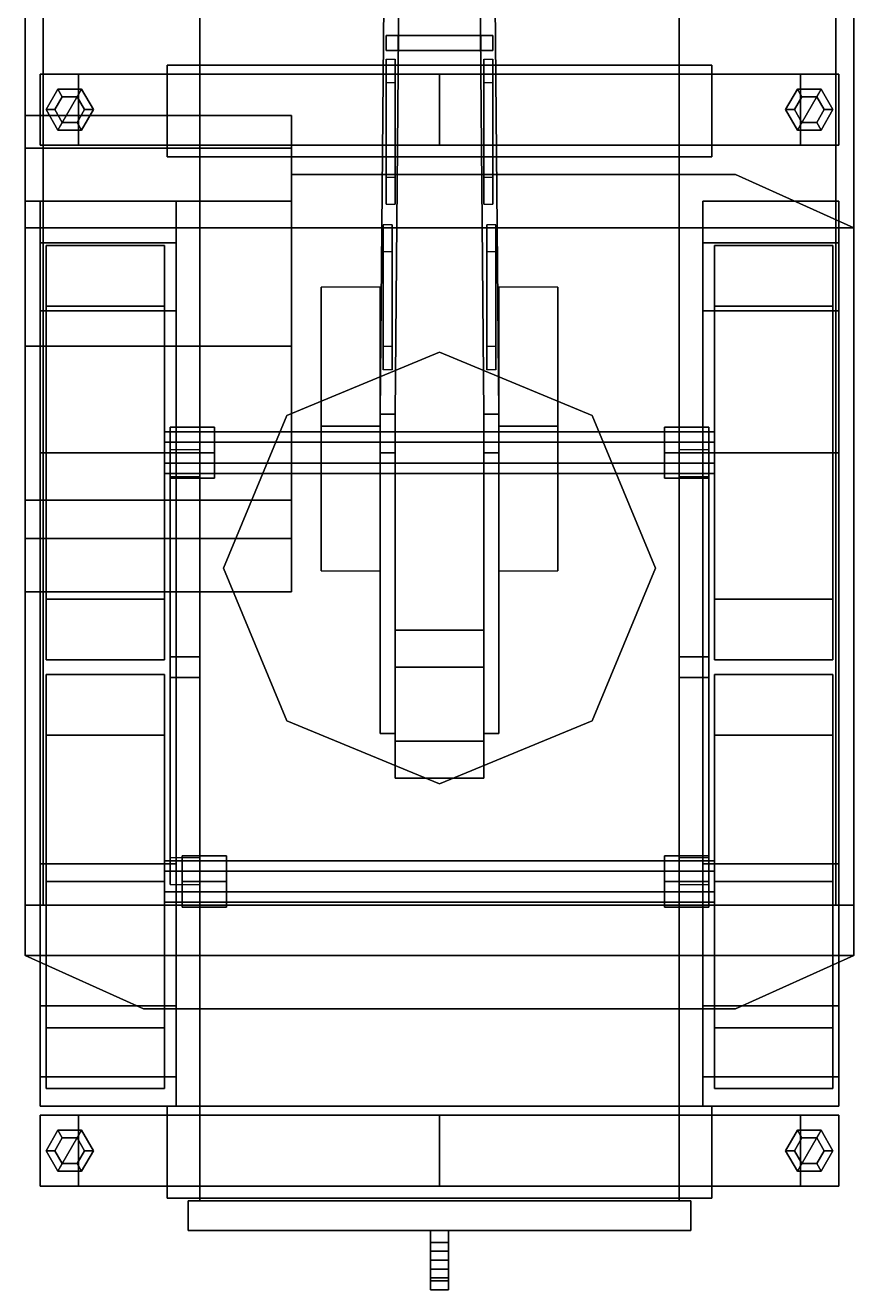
# Model space of a CAD drawing. Header units: millimetres. Extents: x -1.4 to 7, y -4.12 to 5.27.
# Drawn here: x -1.4 to 1.4, y -4.12 to 0.155 of the extents above; entities that cross this region are included whole.
import ezdxf

# ---------------------------------------------------------------- set-up
doc = ezdxf.new("R2010")
doc.units = ezdxf.units.MM
for name, color, linetype in [('crane', 1, 'Continuous'), ('mudguard', 6, 'Continuous'), ('support1', 5, 'Continuous'), ('support2', 1, 'Continuous'), ('turret', 2, 'Continuous'), ('wheels', 2, 'Continuous')]:
    doc.layers.add(name, color=color, linetype=linetype)

msp = doc.modelspace()

# ---------------------------------------------------------------- linework, layer by layer
for points in [[(-1.4, 2.1, 1.59), (-1.4, -2.82, 1.59), (-1.4, -2.82, 1.82), (-1.4, 2.1, 1.82)], [(-1.4, 2.1, 1.82), (-1.4, -2.82, 1.82), (1.4, -2.82, 1.82), (1.4, 2.1, 1.82)], [(1.4, 2.1, 1.59), (1.4, -2.82, 1.59), (-1.4, -2.82, 1.59), (-1.4, 2.1, 1.59)], [(-0.81, 2.1, 1.12), (-0.81, -3.82, 1.12), (-0.81, -3.82, 1.54), (-0.81, 2.1, 1.54)], [(-0.81, 2.1, 1.54), (-0.81, -3.82, 1.54), (0.81, -3.82, 1.54), (0.81, 2.1, 1.54)], [(0.81, 2.1, 1.12), (0.81, -3.82, 1.12), (-0.81, -3.82, 1.12), (-0.81, 2.1, 1.12)], [(0.81, -3.82, 1.54), (0.81, -3.82, 1.12), (0.81, 2.1, 1.12), (0.81, 2.1, 1.54)], [(1.4, -2.82, 1.82), (1.4, -2.82, 1.59), (1.4, 2.1, 1.59), (1.4, 2.1, 1.82)], [(-1.34, 2.08, 1.54), (-1.34, -2.82, 1.54), (-1.4, -2.82, 1.59), (-1.4, 2.08, 1.59)], [(1.34, 2.08, 1.54), (1.34, -2.82, 1.54), (-1.34, -2.82, 1.54), (-1.34, 2.08, 1.54)], [(1.4, -2.82, 1.59), (1.34, -2.82, 1.54), (1.34, 2.08, 1.54), (1.4, 2.08, 1.59)], [(-0.92, 0.02, 0.64), (-0.92, -0.29, 0.64), (-0.92, -0.29, 1.44), (-0.92, 0.02, 1.44)], [(0.92, 0.02, 0.64), (0.92, -0.29, 0.64), (-0.92, -0.29, 0.64), (-0.92, 0.02, 0.64)], [(0.92, 0.02, 1.44), (0.92, 0.02, 0.64), (-0.92, 0.02, 0.64), (-0.92, 0.02, 1.44)], [(-0.92, 0.02, 1.44), (-0.92, -0.29, 1.44), (0.92, -0.29, 1.44), (0.92, 0.02, 1.44)], [(0.92, -0.29, 1.44), (0.92, -0.29, 0.64), (0.92, 0.02, 0.64), (0.92, 0.02, 1.44)], [(-0.92, -0.29, 1.44), (-0.92, -0.29, 0.64), (0.92, -0.29, 0.64), (0.92, -0.29, 1.44)], [(0, -0.95, 1.82), (-0.5162, -1.1638, 1.82), (-0.5162, -1.1638, 1.92), (0, -0.95, 1.92)], [(0.5162, -1.1638, 1.82), (0, -0.95, 1.82), (0, -0.95, 1.92), (0.5162, -1.1638, 1.92)], [(-0.5162, -1.1638, 1.82), (-0.73, -1.68, 1.82), (-0.73, -1.68, 1.92), (-0.5162, -1.1638, 1.92)], [(0.73, -1.68, 1.82), (0.5162, -1.1638, 1.82), (0.5162, -1.1638, 1.92), (0.73, -1.68, 1.92)], [(-0.91, -1.3766, 0.75), (-0.91, -1.29, 0.8), (-0.91, -1.2034, 0.75), (-0.91, -1.3766, 0.65)], [(-0.76, -1.29, 0.8), (-0.76, -1.2034, 0.75), (-0.91, -1.2034, 0.75), (-0.91, -1.29, 0.8)], [(-0.91, -1.3766, 0.65), (-0.91, -1.2034, 0.75), (-0.91, -1.2034, 0.65), (-0.91, -1.29, 0.6)], [(-0.76, -1.2034, 0.65), (-0.76, -1.29, 0.6), (-0.91, -1.29, 0.6), (-0.91, -1.2034, 0.65)], [(-0.76, -1.2034, 0.75), (-0.76, -1.2034, 0.65), (-0.91, -1.2034, 0.65), (-0.91, -1.2034, 0.75)], [(-0.76, -1.3766, 0.75), (-0.76, -1.2034, 0.65), (-0.76, -1.2034, 0.75), (-0.76, -1.29, 0.8)], [(-0.76, -1.3766, 0.65), (-0.76, -1.29, 0.6), (-0.76, -1.2034, 0.65), (-0.76, -1.3766, 0.75)], [(0.91, -1.29, 0.8), (0.91, -1.2034, 0.75), (0.76, -1.2034, 0.75), (0.76, -1.29, 0.8)], [(0.91, -1.2034, 0.75), (0.91, -1.2034, 0.65), (0.76, -1.2034, 0.65), (0.76, -1.2034, 0.75)], [(0.91, -1.2034, 0.65), (0.91, -1.29, 0.6), (0.76, -1.29, 0.6), (0.76, -1.2034, 0.65)], [(0.76, -1.3766, 0.75), (0.76, -1.29, 0.8), (0.76, -1.2034, 0.75), (0.76, -1.3766, 0.65)], [(0.76, -1.3766, 0.65), (0.76, -1.2034, 0.75), (0.76, -1.2034, 0.65), (0.76, -1.29, 0.6)], [(0.91, -1.3766, 0.75), (0.91, -1.2034, 0.65), (0.91, -1.2034, 0.75), (0.91, -1.29, 0.8)], [(0.91, -1.3766, 0.65), (0.91, -1.29, 0.6), (0.91, -1.2034, 0.65), (0.91, -1.3766, 0.75)], [(-0.91, -1.28, 0.79), (-0.91, -1.98, 1.35), (-0.81, -1.98, 1.35), (-0.81, -1.28, 0.79)], [(-0.91, -1.37, 0.74), (-0.91, -1.98, 0.97), (-0.91, -1.98, 1.35), (-0.91, -1.28, 0.79)], [(-0.81, -1.98, 1.35), (-0.81, -1.98, 0.97), (-0.81, -1.37, 0.74), (-0.81, -1.28, 0.79)], [(0.81, -1.37, 0.74), (0.81, -1.98, 0.97), (0.81, -1.98, 1.35), (0.81, -1.28, 0.79)], [(0.81, -1.28, 0.79), (0.81, -1.98, 1.35), (0.91, -1.98, 1.35), (0.91, -1.28, 0.79)], [(0.91, -1.98, 1.35), (0.91, -1.98, 0.97), (0.91, -1.37, 0.74), (0.91, -1.28, 0.79)], [(-0.76, -1.3766, 0.75), (-0.76, -1.29, 0.8), (-0.91, -1.29, 0.8), (-0.91, -1.3766, 0.75)], [(-0.76, -1.29, 0.6), (-0.76, -1.3766, 0.65), (-0.91, -1.3766, 0.65), (-0.91, -1.29, 0.6)], [(0.91, -1.3766, 0.75), (0.91, -1.29, 0.8), (0.76, -1.29, 0.8), (0.76, -1.3766, 0.75)], [(0.91, -1.29, 0.6), (0.91, -1.3766, 0.65), (0.76, -1.3766, 0.65), (0.76, -1.29, 0.6)], [(-0.81, -1.37, 0.74), (-0.81, -1.98, 0.97), (-0.91, -1.98, 0.97), (-0.91, -1.37, 0.74)], [(-0.76, -1.3766, 0.65), (-0.76, -1.3766, 0.75), (-0.91, -1.3766, 0.75), (-0.91, -1.3766, 0.65)], [(0.91, -1.3766, 0.65), (0.91, -1.3766, 0.75), (0.76, -1.3766, 0.75), (0.76, -1.3766, 0.65)], [(0.91, -1.37, 0.74), (0.91, -1.98, 0.97), (0.81, -1.98, 0.97), (0.81, -1.37, 0.74)], [(-0.73, -1.68, 1.82), (-0.5162, -2.1962, 1.82), (-0.5162, -2.1962, 1.92), (-0.73, -1.68, 1.92)], [(0.5162, -2.1962, 1.82), (0.73, -1.68, 1.82), (0.73, -1.68, 1.92), (0.5162, -2.1962, 1.92)], [(-0.91, -1.98, 0.97), (-0.91, -2.05, 0.97), (-0.91, -2.05, 1.35), (-0.91, -1.98, 1.35)], [(-0.81, -1.98, 0.97), (-0.81, -2.05, 0.97), (-0.91, -2.05, 0.97), (-0.91, -1.98, 0.97)], [(-0.91, -1.98, 1.35), (-0.91, -2.05, 1.35), (-0.81, -2.05, 1.35), (-0.81, -1.98, 1.35)], [(-0.81, -2.05, 1.35), (-0.81, -2.05, 0.97), (-0.81, -1.98, 0.97), (-0.81, -1.98, 1.35)], [(0.81, -1.98, 0.97), (0.81, -2.05, 0.97), (0.81, -2.05, 1.35), (0.81, -1.98, 1.35)], [(0.91, -1.98, 0.97), (0.91, -2.05, 0.97), (0.81, -2.05, 0.97), (0.81, -1.98, 0.97)], [(0.81, -1.98, 1.35), (0.81, -2.05, 1.35), (0.91, -2.05, 1.35), (0.91, -1.98, 1.35)], [(0.91, -2.05, 1.35), (0.91, -2.05, 0.97), (0.91, -1.98, 0.97), (0.91, -1.98, 1.35)], [(-0.81, -2.75, 0.79), (-0.81, -2.05, 1.35), (-0.91, -2.05, 1.35), (-0.91, -2.75, 0.79)], [(-0.91, -2.05, 1.35), (-0.91, -2.05, 0.97), (-0.91, -2.66, 0.74), (-0.91, -2.75, 0.79)], [(-0.91, -2.66, 0.74), (-0.91, -2.05, 0.97), (-0.81, -2.05, 0.97), (-0.81, -2.66, 0.74)], [(-0.81, -2.66, 0.74), (-0.81, -2.05, 0.97), (-0.81, -2.05, 1.35), (-0.81, -2.75, 0.79)], [(0.81, -2.05, 1.35), (0.81, -2.05, 0.97), (0.81, -2.66, 0.74), (0.81, -2.75, 0.79)], [(0.81, -2.66, 0.74), (0.81, -2.05, 0.97), (0.91, -2.05, 0.97), (0.91, -2.66, 0.74)], [(0.91, -2.75, 0.79), (0.91, -2.05, 1.35), (0.81, -2.05, 1.35), (0.81, -2.75, 0.79)], [(0.91, -2.66, 0.74), (0.91, -2.05, 0.97), (0.91, -2.05, 1.35), (0.91, -2.75, 0.79)], [(-0.5162, -2.1962, 1.82), (0, -2.41, 1.82), (0, -2.41, 1.92), (-0.5162, -2.1962, 1.92)], [(0, -2.41, 1.82), (0.5162, -2.1962, 1.82), (0.5162, -2.1962, 1.92), (0, -2.41, 1.92)], [(-0.87, -2.8266, 0.65), (-0.87, -2.6534, 0.75), (-0.87, -2.6534, 0.65), (-0.87, -2.74, 0.6)], [(-0.72, -2.6534, 0.65), (-0.72, -2.74, 0.6), (-0.87, -2.74, 0.6), (-0.87, -2.6534, 0.65)], [(-0.87, -2.8266, 0.75), (-0.87, -2.74, 0.8), (-0.87, -2.6534, 0.75), (-0.87, -2.8266, 0.65)], [(-0.72, -2.6534, 0.75), (-0.72, -2.6534, 0.65), (-0.87, -2.6534, 0.65), (-0.87, -2.6534, 0.75)], [(-0.72, -2.74, 0.8), (-0.72, -2.6534, 0.75), (-0.87, -2.6534, 0.75), (-0.87, -2.74, 0.8)], [(-0.72, -2.8266, 0.65), (-0.72, -2.74, 0.6), (-0.72, -2.6534, 0.65), (-0.72, -2.8266, 0.75)], [(-0.72, -2.8266, 0.75), (-0.72, -2.6534, 0.65), (-0.72, -2.6534, 0.75), (-0.72, -2.74, 0.8)], [(0.76, -2.8266, 0.65), (0.76, -2.6534, 0.75), (0.76, -2.6534, 0.65), (0.76, -2.74, 0.6)], [(0.91, -2.6534, 0.65), (0.91, -2.74, 0.6), (0.76, -2.74, 0.6), (0.76, -2.6534, 0.65)], [(0.76, -2.8266, 0.75), (0.76, -2.74, 0.8), (0.76, -2.6534, 0.75), (0.76, -2.8266, 0.65)], [(0.91, -2.6534, 0.75), (0.91, -2.6534, 0.65), (0.76, -2.6534, 0.65), (0.76, -2.6534, 0.75)], [(0.91, -2.74, 0.8), (0.91, -2.6534, 0.75), (0.76, -2.6534, 0.75), (0.76, -2.74, 0.8)], [(0.91, -2.8266, 0.65), (0.91, -2.74, 0.6), (0.91, -2.6534, 0.65), (0.91, -2.8266, 0.75)], [(0.91, -2.8266, 0.75), (0.91, -2.6534, 0.65), (0.91, -2.6534, 0.75), (0.91, -2.74, 0.8)], [(-0.72, -2.74, 0.6), (-0.72, -2.8266, 0.65), (-0.87, -2.8266, 0.65), (-0.87, -2.74, 0.6)], [(-0.72, -2.8266, 0.75), (-0.72, -2.74, 0.8), (-0.87, -2.74, 0.8), (-0.87, -2.8266, 0.75)], [(0.91, -2.74, 0.6), (0.91, -2.8266, 0.65), (0.76, -2.8266, 0.65), (0.76, -2.74, 0.6)], [(0.91, -2.8266, 0.75), (0.91, -2.74, 0.8), (0.76, -2.74, 0.8), (0.76, -2.8266, 0.75)], [(-1.4, -2.82, 1.59), (-1.34, -2.82, 1.54), (1.34, -2.82, 1.54), (1.4, -2.82, 1.59)], [(-1.4, -2.82, 1.82), (-1.4, -2.82, 1.59), (1.4, -2.82, 1.59), (1.4, -2.82, 1.82)], [(-0.72, -2.8266, 0.65), (-0.72, -2.8266, 0.75), (-0.87, -2.8266, 0.75), (-0.87, -2.8266, 0.65)], [(0.91, -2.8266, 0.65), (0.91, -2.8266, 0.75), (0.76, -2.8266, 0.75), (0.76, -2.8266, 0.65)], [(-0.92, -3.5, 0.64), (-0.92, -3.81, 0.64), (-0.92, -3.81, 1.44), (-0.92, -3.5, 1.44)], [(0.92, -3.5, 1.44), (0.92, -3.5, 0.64), (-0.92, -3.5, 0.64), (-0.92, -3.5, 1.44)], [(0.92, -3.5, 0.64), (0.92, -3.81, 0.64), (-0.92, -3.81, 0.64), (-0.92, -3.5, 0.64)], [(-0.92, -3.5, 1.44), (-0.92, -3.81, 1.44), (0.92, -3.81, 1.44), (0.92, -3.5, 1.44)], [(0.92, -3.81, 1.44), (0.92, -3.81, 0.64), (0.92, -3.5, 0.64), (0.92, -3.5, 1.44)], [(-0.92, -3.81, 1.44), (-0.92, -3.81, 0.64), (0.92, -3.81, 0.64), (0.92, -3.81, 1.44)], [(-0.85, -3.82, 1), (-0.85, -3.92, 1), (-0.85, -3.92, 1.26), (-0.85, -3.82, 1.26)], [(-0.85, -3.82, 1.26), (-0.85, -3.92, 1.26), (0.85, -3.92, 1.26), (0.85, -3.82, 1.26)], [(0.85, -3.82, 1.26), (0.85, -3.82, 1), (-0.85, -3.82, 1), (-0.85, -3.82, 1.26)], [(0.85, -3.82, 1), (0.85, -3.92, 1), (-0.85, -3.92, 1), (-0.85, -3.82, 1)], [(-0.81, -3.82, 1.54), (-0.81, -3.82, 1.12), (0.81, -3.82, 1.12), (0.81, -3.82, 1.54)], [(0.85, -3.92, 1.26), (0.85, -3.92, 1), (0.85, -3.82, 1), (0.85, -3.82, 1.26)], [(-0.85, -3.92, 1.26), (-0.85, -3.92, 1), (0.85, -3.92, 1), (0.85, -3.92, 1.26)], [(-0.03, -3.92, 1.07), (-0.03, -3.96, 1.05), (-0.03, -3.96, 1.19), (-0.03, -3.92, 1.2)], [(0.03, -3.92, 1.07), (0.03, -3.96, 1.05), (-0.03, -3.96, 1.05), (-0.03, -3.92, 1.07)], [(-0.03, -3.92, 1.2), (-0.03, -3.96, 1.19), (0.03, -3.96, 1.19), (0.03, -3.92, 1.2)], [(0.03, -3.96, 1.19), (0.03, -3.96, 1.05), (0.03, -3.92, 1.07), (0.03, -3.92, 1.2)], [(-0.03, -3.96, 1.05), (-0.03, -4.02, 1.03), (-0.03, -3.99, 1.09), (-0.03, -3.96, 1.13)], [(0.03, -3.96, 1.05), (0.03, -4.02, 1.03), (-0.03, -4.02, 1.03), (-0.03, -3.96, 1.05)], [(-0.03, -3.96, 1.13), (-0.03, -3.99, 1.09), (0.03, -3.99, 1.09), (0.03, -3.96, 1.13)], [(-0.03, -4.05, 1.15), (-0.03, -4.05, 1.21), (-0.03, -3.96, 1.19), (-0.03, -3.96, 1.15)], [(-0.03, -3.96, 1.19), (-0.03, -4.05, 1.21), (0.03, -4.05, 1.21), (0.03, -3.96, 1.19)], [(0.03, -3.96, 1.15), (0.03, -4.05, 1.15), (-0.03, -4.05, 1.15), (-0.03, -3.96, 1.15)], [(-0.03, -3.96, 1.15), (-0.03, -3.96, 1.13), (0.03, -3.96, 1.13), (0.03, -3.96, 1.15)], [(0.03, -3.99, 1.09), (0.03, -4.02, 1.03), (0.03, -3.96, 1.05), (0.03, -3.96, 1.13)], [(0.03, -3.96, 1.19), (0.03, -4.05, 1.21), (0.03, -4.05, 1.15), (0.03, -3.96, 1.15)], [(-0.03, -4.02, 1.03), (-0.03, -4.08, 1.03), (-0.03, -4.05, 1.1), (-0.03, -3.99, 1.09)], [(-0.03, -3.99, 1.09), (-0.03, -4.05, 1.1), (0.03, -4.05, 1.1), (0.03, -3.99, 1.09)], [(0.03, -4.05, 1.1), (0.03, -4.08, 1.03), (0.03, -4.02, 1.03), (0.03, -3.99, 1.09)], [(0.03, -4.02, 1.03), (0.03, -4.08, 1.03), (-0.03, -4.08, 1.03), (-0.03, -4.02, 1.03)], [(-0.03, -4.05, 1.1), (-0.03, -4.05, 1.15), (0.03, -4.05, 1.15), (0.03, -4.05, 1.1)], [(-0.03, -4.08, 1.03), (-0.03, -4.12, 1.09), (-0.03, -4.05, 1.15), (-0.03, -4.05, 1.1)], [(-0.03, -4.12, 1.09), (-0.03, -4.09, 1.2), (-0.03, -4.05, 1.21), (-0.03, -4.05, 1.15)], [(-0.03, -4.05, 1.21), (-0.03, -4.09, 1.2), (0.03, -4.09, 1.2), (0.03, -4.05, 1.21)], [(0.03, -4.05, 1.15), (0.03, -4.12, 1.09), (0.03, -4.08, 1.03), (0.03, -4.05, 1.1)], [(0.03, -4.05, 1.21), (0.03, -4.09, 1.2), (0.03, -4.12, 1.09), (0.03, -4.05, 1.15)], [(0.03, -4.08, 1.03), (0.03, -4.12, 1.09), (-0.03, -4.12, 1.09), (-0.03, -4.08, 1.03)], [(0.03, -4.12, 1.09), (0.03, -4.09, 1.2), (-0.03, -4.09, 1.2), (-0.03, -4.12, 1.09)]]:
    msp.add_3dface(points)
at = {"layer": 'crane'}
for points in [[(-0.15, 4.52, 4.32), (-0.2, -1.16, 4.32), (-0.2, -1.16, 4.4), (-0.15, 4.52, 4.4)], [(-0.15, 4.52, 4.4), (-0.2, -1.16, 4.4), (-0.15, -1.16, 4.4), (-0.1, 4.52, 4.4)], [(-0.1, 4.52, 4.32), (-0.15, -1.16, 4.32), (-0.2, -1.16, 4.32), (-0.15, 4.52, 4.32)], [(-0.15, 4.52, 4.11), (-0.2, -1.16, 3.75), (-0.2, -1.16, 3.83), (-0.15, 4.52, 4.18)], [(-0.15, 4.52, 4.18), (-0.2, -1.16, 3.83), (-0.15, -1.16, 3.83), (-0.1, 4.52, 4.18)], [(-0.1, 4.52, 4.11), (-0.15, -1.16, 3.75), (-0.2, -1.16, 3.75), (-0.15, 4.52, 4.11)], [(-0.15, -1.16, 4.4), (-0.15, -1.16, 4.32), (-0.1, 4.52, 4.32), (-0.1, 4.52, 4.4)], [(-0.15, -1.16, 3.83), (-0.15, -1.16, 3.75), (-0.1, 4.52, 4.11), (-0.1, 4.52, 4.18)], [(0.1, 4.52, 4.32), (0.15, -1.16, 4.32), (0.15, -1.16, 4.4), (0.1, 4.52, 4.4)], [(0.1, 4.52, 4.4), (0.15, -1.16, 4.4), (0.2, -1.16, 4.4), (0.15, 4.52, 4.4)], [(0.15, 4.52, 4.32), (0.2, -1.16, 4.32), (0.15, -1.16, 4.32), (0.1, 4.52, 4.32)], [(0.1, 4.52, 4.18), (0.15, -1.16, 3.83), (0.2, -1.16, 3.83), (0.15, 4.52, 4.18)], [(0.1, 4.52, 4.11), (0.15, -1.16, 3.75), (0.15, -1.16, 3.83), (0.1, 4.52, 4.18)], [(0.15, 4.52, 4.11), (0.2, -1.16, 3.75), (0.15, -1.16, 3.75), (0.1, 4.52, 4.11)], [(0.2, -1.16, 4.4), (0.2, -1.16, 4.32), (0.15, 4.52, 4.32), (0.15, 4.52, 4.4)], [(0.2, -1.16, 3.83), (0.2, -1.16, 3.75), (0.15, 4.52, 4.11), (0.15, 4.52, 4.18)], [(-0.18, 0.12, 3.9), (-0.18, 0.07, 3.9), (-0.18, 0.07, 4.32), (-0.18, 0.12, 4.32)], [(-0.14, 0.12, 4.32), (-0.14, 0.12, 3.9), (-0.18, 0.12, 3.9), (-0.18, 0.12, 4.32)], [(-0.14, 0.07, 4.32), (-0.14, 0.07, 3.9), (-0.14, 0.12, 3.9), (-0.14, 0.12, 4.32)], [(-0.14, 0.12, 4.38), (0.14, 0.12, 4.38), (0.14, 0.12, 4.34), (-0.14, 0.12, 4.34)], [(-0.14, 0.07, 4.38), (0.14, 0.07, 4.38), (0.14, 0.12, 4.38), (-0.14, 0.12, 4.38)], [(0.14, 0.12, 4.34), (0.14, 0.07, 4.34), (-0.14, 0.07, 4.34), (-0.14, 0.12, 4.34)], [(-0.14, 0.07, 3.88), (0.14, 0.07, 3.88), (0.14, 0.12, 3.88), (-0.14, 0.12, 3.88)], [(-0.14, 0.12, 3.88), (0.14, 0.12, 3.88), (0.14, 0.12, 3.84), (-0.14, 0.12, 3.84)], [(0.14, 0.12, 3.84), (0.14, 0.07, 3.84), (-0.14, 0.07, 3.84), (-0.14, 0.12, 3.84)], [(0.18, 0.12, 4.32), (0.18, 0.12, 3.9), (0.14, 0.12, 3.9), (0.14, 0.12, 4.32)], [(0.14, 0.12, 3.9), (0.14, 0.07, 3.9), (0.14, 0.07, 4.32), (0.14, 0.12, 4.32)], [(0.18, 0.07, 4.32), (0.18, 0.07, 3.9), (0.18, 0.12, 3.9), (0.18, 0.12, 4.32)], [(-0.18, 0.07, 4.32), (-0.18, 0.07, 3.9), (-0.14, 0.07, 3.9), (-0.14, 0.07, 4.32)], [(-0.14, 0.07, 4.34), (0.14, 0.07, 4.34), (0.14, 0.07, 4.38), (-0.14, 0.07, 4.38)], [(-0.14, 0.07, 3.84), (0.14, 0.07, 3.84), (0.14, 0.07, 3.88), (-0.14, 0.07, 3.88)], [(0.14, 0.07, 4.32), (0.14, 0.07, 3.9), (0.18, 0.07, 3.9), (0.18, 0.07, 4.32)], [(-0.18, -0.04, 4.32), (-0.18, 0.04, 4.32), (-0.18, -0.36, 3.87), (-0.18, -0.45, 3.87)], [(-0.18, -0.36, 3.87), (-0.18, 0.04, 4.32), (-0.15, 0.04, 4.32), (-0.15, -0.36, 3.87)], [(-0.15, -0.36, 3.87), (-0.15, 0.04, 4.32), (-0.15, -0.04, 4.32), (-0.15, -0.45, 3.87)], [(0.15, -0.36, 3.87), (0.15, 0.04, 4.32), (0.18, 0.04, 4.32), (0.18, -0.36, 3.87)], [(0.15, -0.04, 4.32), (0.15, 0.04, 4.32), (0.15, -0.36, 3.87), (0.15, -0.45, 3.87)], [(0.18, -0.36, 3.87), (0.18, 0.04, 4.32), (0.18, -0.04, 4.32), (0.18, -0.45, 3.87)], [(-0.15, -0.45, 3.87), (-0.15, -0.04, 4.32), (-0.18, -0.04, 4.32), (-0.18, -0.45, 3.87)], [(0.18, -0.45, 3.87), (0.18, -0.04, 4.32), (0.15, -0.04, 4.32), (0.15, -0.45, 3.87)], [(-0.19, -0.61, 3.86), (-0.19, -1.01, 4.32), (-0.19, -0.93, 4.32), (-0.19, -0.52, 3.86)], [(-0.19, -0.52, 3.86), (-0.19, -0.93, 4.32), (-0.16, -0.93, 4.32), (-0.16, -0.52, 3.86)], [(-0.16, -0.93, 4.32), (-0.16, -1.01, 4.32), (-0.16, -0.61, 3.86), (-0.16, -0.52, 3.86)], [(0.16, -0.52, 3.86), (0.16, -0.93, 4.32), (0.19, -0.93, 4.32), (0.19, -0.52, 3.86)], [(0.16, -0.61, 3.86), (0.16, -1.01, 4.32), (0.16, -0.93, 4.32), (0.16, -0.52, 3.86)], [(0.19, -0.93, 4.32), (0.19, -1.01, 4.32), (0.19, -0.61, 3.86), (0.19, -0.52, 3.86)], [(-0.16, -0.61, 3.86), (-0.16, -1.01, 4.32), (-0.19, -1.01, 4.32), (-0.19, -0.61, 3.86)], [(0.19, -0.61, 3.86), (0.19, -1.01, 4.32), (0.16, -1.01, 4.32), (0.16, -0.61, 3.86)], [(-0.2, -1.16, 3.75), (-0.2, -1.29, 3.75), (-0.2, -1.29, 4.4), (-0.2, -1.16, 4.4)], [(-0.2, -1.16, 4.4), (-0.2, -1.29, 4.4), (-0.15, -1.29, 4.4), (-0.15, -1.16, 4.4)], [(-0.15, -1.16, 4.32), (-0.15, -1.16, 3.83), (-0.2, -1.16, 3.83), (-0.2, -1.16, 4.32)], [(-0.15, -1.16, 3.75), (-0.15, -1.29, 3.75), (-0.2, -1.29, 3.75), (-0.2, -1.16, 3.75)], [(-0.15, -1.29, 4.4), (-0.15, -1.29, 3.75), (-0.15, -1.16, 3.75), (-0.15, -1.16, 4.4)], [(0.15, -1.16, 3.75), (0.15, -1.29, 3.75), (0.15, -1.29, 4.4), (0.15, -1.16, 4.4)], [(0.15, -1.16, 4.4), (0.15, -1.29, 4.4), (0.2, -1.29, 4.4), (0.2, -1.16, 4.4)], [(0.2, -1.16, 4.32), (0.2, -1.16, 3.83), (0.15, -1.16, 3.83), (0.15, -1.16, 4.32)], [(0.2, -1.16, 3.75), (0.2, -1.29, 3.75), (0.15, -1.29, 3.75), (0.15, -1.16, 3.75)], [(0.2, -1.29, 4.4), (0.2, -1.29, 3.75), (0.2, -1.16, 3.75), (0.2, -1.16, 4.4)], [(-0.2, -1.29, 3.75), (-0.2, -2.24, 4.07), (-0.2, -2.24, 4.37), (-0.2, -1.29, 4.4)], [(-0.2, -1.29, 4.4), (-0.2, -2.24, 4.37), (-0.15, -2.24, 4.37), (-0.15, -1.29, 4.4)], [(-0.15, -1.29, 3.75), (-0.15, -2.24, 4.07), (-0.2, -2.24, 4.07), (-0.2, -1.29, 3.75)], [(-0.15, -2.24, 4.37), (-0.15, -2.24, 4.07), (-0.15, -1.29, 3.75), (-0.15, -1.29, 4.4)], [(0.2, -1.29, 3.75), (0.2, -2.24, 4.07), (0.15, -2.24, 4.07), (0.15, -1.29, 3.75)], [(0.15, -1.29, 3.75), (0.15, -2.24, 4.07), (0.15, -2.24, 4.37), (0.15, -1.29, 4.4)], [(0.15, -1.29, 4.4), (0.15, -2.24, 4.37), (0.2, -2.24, 4.37), (0.2, -1.29, 4.4)], [(0.2, -2.24, 4.37), (0.2, -2.24, 4.07), (0.2, -1.29, 3.75), (0.2, -1.29, 4.4)], [(0.15, -2.015, 4.4365), (0.15, -1.89, 4.22), (-0.15, -1.89, 4.22), (-0.15, -2.015, 4.4365)], [(0.15, -1.89, 4.22), (0.15, -2.015, 4.0035), (-0.15, -2.015, 4.0035), (-0.15, -1.89, 4.22)], [(-0.15, -2.265, 4.4365), (-0.15, -2.015, 4.4365), (-0.15, -1.89, 4.22), (-0.15, -2.39, 4.22)], [(-0.15, -2.39, 4.22), (-0.15, -1.89, 4.22), (-0.15, -2.015, 4.0035), (-0.15, -2.265, 4.0035)], [(0.15, -2.39, 4.22), (0.15, -1.89, 4.22), (0.15, -2.015, 4.4365), (0.15, -2.265, 4.4365)], [(0.15, -2.265, 4.0035), (0.15, -2.015, 4.0035), (0.15, -1.89, 4.22), (0.15, -2.39, 4.22)], [(0.15, -2.265, 4.4365), (0.15, -2.015, 4.4365), (-0.15, -2.015, 4.4365), (-0.15, -2.265, 4.4365)], [(0.15, -2.015, 4.0035), (0.15, -2.265, 4.0035), (-0.15, -2.265, 4.0035), (-0.15, -2.015, 4.0035)], [(-0.2, -2.24, 4.37), (-0.2, -2.24, 4.07), (-0.15, -2.24, 4.07), (-0.15, -2.24, 4.37)], [(0.15, -2.39, 4.22), (0.15, -2.265, 4.4365), (-0.15, -2.265, 4.4365), (-0.15, -2.39, 4.22)], [(0.15, -2.265, 4.0035), (0.15, -2.39, 4.22), (-0.15, -2.39, 4.22), (-0.15, -2.265, 4.0035)], [(0.15, -2.24, 4.37), (0.15, -2.24, 4.07), (0.2, -2.24, 4.07), (0.2, -2.24, 4.37)]]:
    msp.add_3dface(points, dxfattribs=at)
at = {"layer": 'mudguard'}
for points in [[(-1.35, -0.44, 0.7), (-1.35, -0.58, 1.12), (-0.89, -0.58, 1.12), (-0.89, -0.44, 0.7)], [(-0.89, -0.44, 0.7), (-0.89, -0.58, 1.12), (-1.35, -0.58, 1.12), (-1.35, -0.44, 0.7)], [(0.89, -0.44, 0.7), (0.89, -0.58, 1.12), (1.35, -0.58, 1.12), (1.35, -0.44, 0.7)], [(1.35, -0.44, 0.7), (1.35, -0.58, 1.12), (0.89, -0.58, 1.12), (0.89, -0.44, 0.7)], [(-1.35, -0.58, 1.12), (-1.35, -0.81, 1.37), (-0.89, -0.81, 1.37), (-0.89, -0.58, 1.12)], [(-0.89, -0.58, 1.12), (-0.89, -0.81, 1.37), (-1.35, -0.81, 1.37), (-1.35, -0.58, 1.12)], [(0.89, -0.58, 1.12), (0.89, -0.81, 1.37), (1.35, -0.81, 1.37), (1.35, -0.58, 1.12)], [(1.35, -0.58, 1.12), (1.35, -0.81, 1.37), (0.89, -0.81, 1.37), (0.89, -0.58, 1.12)], [(-1.35, -0.81, 1.37), (-1.35, -1.29, 1.52), (-0.89, -1.29, 1.52), (-0.89, -0.81, 1.37)], [(-0.89, -0.81, 1.37), (-0.89, -1.29, 1.52), (-1.35, -1.29, 1.52), (-1.35, -0.81, 1.37)], [(0.89, -0.81, 1.37), (0.89, -1.29, 1.52), (1.35, -1.29, 1.52), (1.35, -0.81, 1.37)], [(1.35, -0.81, 1.37), (1.35, -1.29, 1.52), (0.89, -1.29, 1.52), (0.89, -0.81, 1.37)], [(-0.89, -1.29, 1.52), (-0.89, -2.68, 1.52), (-1.35, -2.68, 1.52), (-1.35, -1.29, 1.52)], [(-1.35, -1.29, 1.52), (-1.35, -2.68, 1.52), (-0.89, -2.68, 1.52), (-0.89, -1.29, 1.52)], [(1.35, -1.29, 1.52), (1.35, -2.68, 1.52), (0.89, -2.68, 1.52), (0.89, -1.29, 1.52)], [(0.89, -1.29, 1.52), (0.89, -2.68, 1.52), (1.35, -2.68, 1.52), (1.35, -1.29, 1.52)], [(-1.35, -2.68, 1.52), (-1.35, -3.16, 1.37), (-0.89, -3.16, 1.37), (-0.89, -2.68, 1.52)], [(-0.89, -2.68, 1.52), (-0.89, -3.16, 1.37), (-1.35, -3.16, 1.37), (-1.35, -2.68, 1.52)], [(1.35, -2.68, 1.52), (1.35, -3.16, 1.37), (0.89, -3.16, 1.37), (0.89, -2.68, 1.52)], [(0.89, -2.68, 1.52), (0.89, -3.16, 1.37), (1.35, -3.16, 1.37), (1.35, -2.68, 1.52)], [(-0.89, -3.16, 1.37), (-0.89, -3.4, 1.12), (-1.35, -3.4, 1.12), (-1.35, -3.16, 1.37)], [(-1.35, -3.16, 1.37), (-1.35, -3.4, 1.12), (-0.89, -3.4, 1.12), (-0.89, -3.16, 1.37)], [(1.35, -3.16, 1.37), (1.35, -3.4, 1.12), (0.89, -3.4, 1.12), (0.89, -3.16, 1.37)], [(0.89, -3.16, 1.37), (0.89, -3.4, 1.12), (1.35, -3.4, 1.12), (1.35, -3.16, 1.37)], [(-0.89, -3.5, 0.68), (-0.89, -3.4, 1.12), (-1.35, -3.4, 1.12), (-1.35, -3.5, 0.68)], [(-1.35, -3.5, 0.68), (-1.35, -3.4, 1.12), (-0.89, -3.4, 1.12), (-0.89, -3.5, 0.68)], [(0.89, -3.5, 0.68), (0.89, -3.4, 1.12), (1.35, -3.4, 1.12), (1.35, -3.5, 0.68)], [(1.35, -3.5, 0.68), (1.35, -3.4, 1.12), (0.89, -3.4, 1.12), (0.89, -3.5, 0.68)]]:
    msp.add_3dface(points, dxfattribs=at)
at = {"layer": 'support1'}
for points in [[(-1.22, -0.01, 1.38), (-1.35, -0.01, 0.7), (-1.35, -0.25, 0.7), (-1.22, -0.25, 1.38)], [(0, -0.01, 1.38), (0, -0.01, 0.7), (-1.35, -0.01, 0.7), (-1.22, -0.01, 1.38)], [(-1.35, -0.25, 0.7), (-1.35, -0.01, 0.7), (0, -0.01, 0.7), (0, -0.25, 0.7)], [(0, -0.25, 1.38), (0, -0.01, 1.38), (-1.22, -0.01, 1.38), (-1.22, -0.25, 1.38)], [(1.35, -0.01, 0.7), (1.35, -0.25, 0.7), (0, -0.25, 0.7), (0, -0.01, 0.7)], [(1.22, -0.01, 1.38), (1.35, -0.01, 0.7), (0, -0.01, 0.7), (0, -0.01, 1.38)], [(0, -0.01, 1.38), (0, -0.25, 1.38), (1.22, -0.25, 1.38), (1.22, -0.01, 1.38)], [(1.22, -0.25, 1.38), (1.35, -0.25, 0.7), (1.35, -0.01, 0.7), (1.22, -0.01, 1.38)], [(-1.29, -0.0607, 0.47), (-1.33, -0.13, 0.47), (-1.33, -0.13, 0.7), (-1.29, -0.0607, 0.7)], [(-1.21, -0.0607, 0.47), (-1.29, -0.1993, 0.47), (-1.33, -0.13, 0.47), (-1.29, -0.0607, 0.47)], [(-1.21, -0.0607, 0.47), (-1.29, -0.0607, 0.47), (-1.29, -0.0607, 0.7), (-1.21, -0.0607, 0.7)], [(-1.17, -0.13, 0.47), (-1.21, -0.1993, 0.47), (-1.29, -0.1993, 0.47), (-1.21, -0.0607, 0.47)], [(-1.17, -0.13, 0.47), (-1.21, -0.0607, 0.47), (-1.21, -0.0607, 0.7), (-1.17, -0.13, 0.7)], [(1.21, -0.0607, 0.47), (1.17, -0.13, 0.47), (1.17, -0.13, 0.7), (1.21, -0.0607, 0.7)], [(1.17, -0.13, 0.47), (1.21, -0.0607, 0.47), (1.29, -0.0607, 0.47), (1.21, -0.1993, 0.47)], [(1.29, -0.0607, 0.47), (1.21, -0.0607, 0.47), (1.21, -0.0607, 0.7), (1.29, -0.0607, 0.7)], [(1.21, -0.1993, 0.47), (1.29, -0.0607, 0.47), (1.33, -0.13, 0.47), (1.29, -0.1993, 0.47)], [(1.33, -0.13, 0.47), (1.29, -0.0607, 0.47), (1.29, -0.0607, 0.7), (1.33, -0.13, 0.7)], [(-1.33, -0.13, 0.47), (-1.29, -0.1993, 0.47), (-1.29, -0.1993, 0.7), (-1.33, -0.13, 0.7)], [(-1.21, -0.1993, 0.47), (-1.17, -0.13, 0.47), (-1.17, -0.13, 0.7), (-1.21, -0.1993, 0.7)], [(1.17, -0.13, 0.47), (1.21, -0.1993, 0.47), (1.21, -0.1993, 0.7), (1.17, -0.13, 0.7)], [(1.29, -0.1993, 0.47), (1.33, -0.13, 0.47), (1.33, -0.13, 0.7), (1.29, -0.1993, 0.7)], [(-1.29, -0.1993, 0.47), (-1.21, -0.1993, 0.47), (-1.21, -0.1993, 0.7), (-1.29, -0.1993, 0.7)], [(1.21, -0.1993, 0.47), (1.29, -0.1993, 0.47), (1.29, -0.1993, 0.7), (1.21, -0.1993, 0.7)], [(-1.22, -0.25, 1.38), (-1.35, -0.25, 0.7), (0, -0.25, 0.7), (0, -0.25, 1.38)], [(0, -0.25, 1.38), (0, -0.25, 0.7), (1.35, -0.25, 0.7), (1.22, -0.25, 1.38)], [(0, -3.53, 1.38), (0, -3.53, 0.7), (-1.35, -3.53, 0.7), (-1.22, -3.53, 1.38)], [(-1.22, -3.53, 1.38), (-1.35, -3.53, 0.7), (-1.35, -3.77, 0.7), (-1.22, -3.77, 1.38)], [(-1.35, -3.77, 0.7), (-1.35, -3.53, 0.7), (0, -3.53, 0.7), (0, -3.77, 0.7)], [(0, -3.77, 1.38), (0, -3.53, 1.38), (-1.22, -3.53, 1.38), (-1.22, -3.77, 1.38)], [(1.22, -3.53, 1.38), (1.35, -3.53, 0.7), (0, -3.53, 0.7), (0, -3.53, 1.38)], [(1.35, -3.53, 0.7), (1.35, -3.77, 0.7), (0, -3.77, 0.7), (0, -3.53, 0.7)], [(0, -3.53, 1.38), (0, -3.77, 1.38), (1.22, -3.77, 1.38), (1.22, -3.53, 1.38)], [(1.22, -3.77, 1.38), (1.35, -3.77, 0.7), (1.35, -3.53, 0.7), (1.22, -3.53, 1.38)], [(-1.29, -3.5807, 0.47), (-1.33, -3.65, 0.47), (-1.33, -3.65, 0.7), (-1.29, -3.5807, 0.7)], [(-1.21, -3.5807, 0.47), (-1.29, -3.7193, 0.47), (-1.33, -3.65, 0.47), (-1.29, -3.5807, 0.47)], [(-1.21, -3.5807, 0.47), (-1.29, -3.5807, 0.47), (-1.29, -3.5807, 0.7), (-1.21, -3.5807, 0.7)], [(-1.17, -3.65, 0.47), (-1.21, -3.7193, 0.47), (-1.29, -3.7193, 0.47), (-1.21, -3.5807, 0.47)], [(-1.17, -3.65, 0.47), (-1.21, -3.5807, 0.47), (-1.21, -3.5807, 0.7), (-1.17, -3.65, 0.7)], [(1.21, -3.5807, 0.47), (1.17, -3.65, 0.47), (1.17, -3.65, 0.7), (1.21, -3.5807, 0.7)], [(1.17, -3.65, 0.47), (1.21, -3.5807, 0.47), (1.29, -3.5807, 0.47), (1.21, -3.7193, 0.47)], [(1.29, -3.5807, 0.47), (1.21, -3.5807, 0.47), (1.21, -3.5807, 0.7), (1.29, -3.5807, 0.7)], [(1.21, -3.7193, 0.47), (1.29, -3.5807, 0.47), (1.33, -3.65, 0.47), (1.29, -3.7193, 0.47)], [(1.33, -3.65, 0.47), (1.29, -3.5807, 0.47), (1.29, -3.5807, 0.7), (1.33, -3.65, 0.7)], [(-1.33, -3.65, 0.47), (-1.29, -3.7193, 0.47), (-1.29, -3.7193, 0.7), (-1.33, -3.65, 0.7)], [(-1.21, -3.7193, 0.47), (-1.17, -3.65, 0.47), (-1.17, -3.65, 0.7), (-1.21, -3.7193, 0.7)], [(1.17, -3.65, 0.47), (1.21, -3.7193, 0.47), (1.21, -3.7193, 0.7), (1.17, -3.65, 0.7)], [(1.29, -3.7193, 0.47), (1.33, -3.65, 0.47), (1.33, -3.65, 0.7), (1.29, -3.7193, 0.7)], [(-1.29, -3.7193, 0.47), (-1.21, -3.7193, 0.47), (-1.21, -3.7193, 0.7), (-1.29, -3.7193, 0.7)], [(1.21, -3.7193, 0.47), (1.29, -3.7193, 0.47), (1.29, -3.7193, 0.7), (1.21, -3.7193, 0.7)], [(-1.22, -3.77, 1.38), (-1.35, -3.77, 0.7), (0, -3.77, 0.7), (0, -3.77, 1.38)], [(0, -3.77, 1.38), (0, -3.77, 0.7), (1.35, -3.77, 0.7), (1.22, -3.77, 1.38)]]:
    msp.add_3dface(points, dxfattribs=at)
at = {"layer": 'support2'}
for points in [[(-1.33, -0.13, 0.38), (-1.29, -0.0607, 0.38), (-1.21, -0.0607, 0.38), (-1.29, -0.1993, 0.38)], [(-1.3, -0.13, 0.43), (-1.275, -0.0867, 0.43), (-1.29, -0.0607, 0.38), (-1.33, -0.13, 0.38)], [(-1.29, -0.1993, 0.38), (-1.21, -0.0607, 0.38), (-1.17, -0.13, 0.38), (-1.21, -0.1993, 0.38)], [(-1.275, -0.0867, 0.43), (-1.225, -0.0867, 0.43), (-1.21, -0.0607, 0.38), (-1.29, -0.0607, 0.38)], [(-1.225, -0.0867, 0.43), (-1.2, -0.13, 0.43), (-1.17, -0.13, 0.38), (-1.21, -0.0607, 0.38)], [(1.2, -0.13, 0.43), (1.225, -0.0867, 0.43), (1.21, -0.0607, 0.38), (1.17, -0.13, 0.38)], [(1.29, -0.0607, 0.38), (1.21, -0.1993, 0.38), (1.17, -0.13, 0.38), (1.21, -0.0607, 0.38)], [(1.225, -0.0867, 0.43), (1.275, -0.0867, 0.43), (1.29, -0.0607, 0.38), (1.21, -0.0607, 0.38)], [(1.33, -0.13, 0.38), (1.29, -0.1993, 0.38), (1.21, -0.1993, 0.38), (1.29, -0.0607, 0.38)], [(1.275, -0.0867, 0.43), (1.3, -0.13, 0.43), (1.33, -0.13, 0.38), (1.29, -0.0607, 0.38)], [(-1.275, -0.0867, 0.43), (-1.3, -0.13, 0.43), (-1.3, -0.13, 0.91), (-1.275, -0.0867, 0.91)], [(-1.225, -0.0867, 0.43), (-1.275, -0.0867, 0.43), (-1.275, -0.0867, 0.91), (-1.225, -0.0867, 0.91)], [(-1.2, -0.13, 0.43), (-1.225, -0.0867, 0.43), (-1.225, -0.0867, 0.91), (-1.2, -0.13, 0.91)], [(1.225, -0.0867, 0.43), (1.2, -0.13, 0.43), (1.2, -0.13, 0.91), (1.225, -0.0867, 0.91)], [(1.275, -0.0867, 0.43), (1.225, -0.0867, 0.43), (1.225, -0.0867, 0.91), (1.275, -0.0867, 0.91)], [(1.3, -0.13, 0.43), (1.275, -0.0867, 0.43), (1.275, -0.0867, 0.91), (1.3, -0.13, 0.91)], [(-1.275, -0.1733, 0.43), (-1.3, -0.13, 0.43), (-1.33, -0.13, 0.38), (-1.29, -0.1993, 0.38)], [(-1.3, -0.13, 0.43), (-1.275, -0.1733, 0.43), (-1.275, -0.1733, 0.91), (-1.3, -0.13, 0.91)], [(-1.225, -0.1733, 0.43), (-1.2, -0.13, 0.43), (-1.2, -0.13, 0.91), (-1.225, -0.1733, 0.91)], [(-1.2, -0.13, 0.43), (-1.225, -0.1733, 0.43), (-1.21, -0.1993, 0.38), (-1.17, -0.13, 0.38)], [(1.225, -0.1733, 0.43), (1.2, -0.13, 0.43), (1.17, -0.13, 0.38), (1.21, -0.1993, 0.38)], [(1.2, -0.13, 0.43), (1.225, -0.1733, 0.43), (1.225, -0.1733, 0.91), (1.2, -0.13, 0.91)], [(1.275, -0.1733, 0.43), (1.3, -0.13, 0.43), (1.3, -0.13, 0.91), (1.275, -0.1733, 0.91)], [(1.3, -0.13, 0.43), (1.275, -0.1733, 0.43), (1.29, -0.1993, 0.38), (1.33, -0.13, 0.38)], [(-1.225, -0.1733, 0.43), (-1.275, -0.1733, 0.43), (-1.29, -0.1993, 0.38), (-1.21, -0.1993, 0.38)], [(-1.275, -0.1733, 0.43), (-1.225, -0.1733, 0.43), (-1.225, -0.1733, 0.91), (-1.275, -0.1733, 0.91)], [(1.275, -0.1733, 0.43), (1.225, -0.1733, 0.43), (1.21, -0.1993, 0.38), (1.29, -0.1993, 0.38)], [(1.225, -0.1733, 0.43), (1.275, -0.1733, 0.43), (1.275, -0.1733, 0.91), (1.225, -0.1733, 0.91)], [(-1.3, -3.65, 0.43), (-1.275, -3.6067, 0.43), (-1.29, -3.5807, 0.38), (-1.33, -3.65, 0.38)], [(-1.33, -3.65, 0.38), (-1.29, -3.5807, 0.38), (-1.21, -3.5807, 0.38), (-1.29, -3.7193, 0.38)], [(-1.275, -3.6067, 0.43), (-1.225, -3.6067, 0.43), (-1.21, -3.5807, 0.38), (-1.29, -3.5807, 0.38)], [(-1.29, -3.7193, 0.38), (-1.21, -3.5807, 0.38), (-1.17, -3.65, 0.38), (-1.21, -3.7193, 0.38)], [(-1.225, -3.6067, 0.43), (-1.2, -3.65, 0.43), (-1.17, -3.65, 0.38), (-1.21, -3.5807, 0.38)], [(1.29, -3.5807, 0.38), (1.21, -3.7193, 0.38), (1.17, -3.65, 0.38), (1.21, -3.5807, 0.38)], [(1.2, -3.65, 0.43), (1.225, -3.6067, 0.43), (1.21, -3.5807, 0.38), (1.17, -3.65, 0.38)], [(1.33, -3.65, 0.38), (1.29, -3.7193, 0.38), (1.21, -3.7193, 0.38), (1.29, -3.5807, 0.38)], [(1.225, -3.6067, 0.43), (1.275, -3.6067, 0.43), (1.29, -3.5807, 0.38), (1.21, -3.5807, 0.38)], [(1.275, -3.6067, 0.43), (1.3, -3.65, 0.43), (1.33, -3.65, 0.38), (1.29, -3.5807, 0.38)], [(-1.275, -3.6067, 0.43), (-1.3, -3.65, 0.43), (-1.3, -3.65, 0.91), (-1.275, -3.6067, 0.91)], [(-1.225, -3.6067, 0.43), (-1.275, -3.6067, 0.43), (-1.275, -3.6067, 0.91), (-1.225, -3.6067, 0.91)], [(-1.2, -3.65, 0.43), (-1.225, -3.6067, 0.43), (-1.225, -3.6067, 0.91), (-1.2, -3.65, 0.91)], [(1.225, -3.6067, 0.43), (1.2, -3.65, 0.43), (1.2, -3.65, 0.91), (1.225, -3.6067, 0.91)], [(1.275, -3.6067, 0.43), (1.225, -3.6067, 0.43), (1.225, -3.6067, 0.91), (1.275, -3.6067, 0.91)], [(1.3, -3.65, 0.43), (1.275, -3.6067, 0.43), (1.275, -3.6067, 0.91), (1.3, -3.65, 0.91)], [(-1.275, -3.6933, 0.43), (-1.3, -3.65, 0.43), (-1.33, -3.65, 0.38), (-1.29, -3.7193, 0.38)], [(-1.3, -3.65, 0.43), (-1.275, -3.6933, 0.43), (-1.275, -3.6933, 0.91), (-1.3, -3.65, 0.91)], [(-1.225, -3.6933, 0.43), (-1.2, -3.65, 0.43), (-1.2, -3.65, 0.91), (-1.225, -3.6933, 0.91)], [(-1.2, -3.65, 0.43), (-1.225, -3.6933, 0.43), (-1.21, -3.7193, 0.38), (-1.17, -3.65, 0.38)], [(1.225, -3.6933, 0.43), (1.2, -3.65, 0.43), (1.17, -3.65, 0.38), (1.21, -3.7193, 0.38)], [(1.2, -3.65, 0.43), (1.225, -3.6933, 0.43), (1.225, -3.6933, 0.91), (1.2, -3.65, 0.91)], [(1.275, -3.6933, 0.43), (1.3, -3.65, 0.43), (1.3, -3.65, 0.91), (1.275, -3.6933, 0.91)], [(1.3, -3.65, 0.43), (1.275, -3.6933, 0.43), (1.29, -3.7193, 0.38), (1.33, -3.65, 0.38)], [(-1.225, -3.6933, 0.43), (-1.275, -3.6933, 0.43), (-1.29, -3.7193, 0.38), (-1.21, -3.7193, 0.38)], [(-1.275, -3.6933, 0.43), (-1.225, -3.6933, 0.43), (-1.225, -3.6933, 0.91), (-1.275, -3.6933, 0.91)], [(1.275, -3.6933, 0.43), (1.225, -3.6933, 0.43), (1.21, -3.7193, 0.38), (1.29, -3.7193, 0.38)], [(1.225, -3.6933, 0.43), (1.275, -3.6933, 0.43), (1.275, -3.6933, 0.91), (1.225, -3.6933, 0.91)]]:
    msp.add_3dface(points, dxfattribs=at)
at = {"layer": 'turret'}
for points in [[(-1.4, -0.15, 1.92), (-1.4, -1.76, 1.92), (-1.4, -1.76, 2.3), (-1.4, -0.15, 2.3)], [(-0.5, -0.15, 2.3), (-0.5, -0.15, 1.92), (-1.4, -0.15, 1.92), (-1.4, -0.15, 2.3)], [(-0.5, -0.15, 1.92), (-0.5, -0.53, 1.92), (-1.4, -0.53, 1.92), (-1.4, -0.15, 1.92)], [(-1.4, -0.15, 2.3), (-1.4, -1.76, 2.3), (-1.4, -1.76, 3.24), (-1.4, -0.26, 3.24)], [(-0.5, -0.26, 3.24), (-0.5, -0.15, 2.3), (-1.4, -0.15, 2.3), (-1.4, -0.26, 3.24)], [(-0.5, -0.35, 2.3), (-0.5, -0.35, 1.92), (-0.5, -0.15, 1.92), (-0.5, -0.15, 2.3)], [(-0.5, -1.76, 3.24), (-0.5, -1.76, 2.3), (-0.5, -0.15, 2.3), (-0.5, -0.26, 3.24)], [(-1.4, -0.26, 3.24), (-1.4, -1.76, 3.24), (-1.4, -1.58, 3.94), (-1.4, -0.44, 3.94)], [(-0.5, -0.44, 3.94), (-0.5, -0.26, 3.24), (-1.4, -0.26, 3.24), (-1.4, -0.44, 3.94)], [(-0.5, -1.58, 3.94), (-0.5, -1.76, 3.24), (-0.5, -0.26, 3.24), (-0.5, -0.44, 3.94)], [(1.4, -0.53, 3.19), (1, -0.35, 3.19), (-0.5, -0.35, 3.19), (-0.5, -0.53, 3.19)], [(1, -0.35, 3.19), (1, -0.35, 1.92), (-0.5, -0.35, 1.92), (-0.5, -0.35, 3.19)], [(-0.5, -0.53, 1.92), (-0.5, -0.35, 1.92), (1, -0.35, 1.92), (1.4, -0.53, 1.92)], [(1.4, -0.53, 1.92), (1, -0.35, 1.92), (1, -0.35, 3.19), (1.4, -0.53, 3.19)], [(-1.4, -0.44, 3.94), (-1.4, -1.58, 3.94), (-1.4, -1.45, 4.03), (-1.4, -0.93, 4.03)], [(-0.5, -0.93, 4.03), (-0.5, -0.44, 3.94), (-1.4, -0.44, 3.94), (-1.4, -0.93, 4.03)], [(-0.5, -1.45, 4.03), (-0.5, -1.58, 3.94), (-0.5, -0.44, 3.94), (-0.5, -0.93, 4.03)], [(1.4, -0.53, 1.92), (1.4, -2.99, 1.92), (-1.4, -2.99, 1.92), (-1.4, -0.53, 1.92)], [(-1.4, -0.53, 3.19), (-1.4, -2.99, 3.19), (1.4, -2.99, 3.19), (1.4, -0.53, 3.19)], [(1.4, -2.99, 3.19), (1.4, -2.99, 1.92), (1.4, -0.53, 1.92), (1.4, -0.53, 3.19)], [(-0.2, -1.2, 4.1), (-0.2, -0.73, 3.19), (-0.4, -0.73, 3.19), (-0.4, -1.2, 4.1)], [(-0.4, -0.73, 3.19), (-0.4, -1.69, 3.19), (-0.4, -1.36, 4.1), (-0.4, -1.2, 4.1)], [(-0.2, -1.36, 4.1), (-0.2, -1.69, 3.19), (-0.2, -0.73, 3.19), (-0.2, -1.2, 4.1)], [(0.4, -1.2, 4.1), (0.4, -0.73, 3.19), (0.2, -0.73, 3.19), (0.2, -1.2, 4.1)], [(0.2, -0.73, 3.19), (0.2, -1.69, 3.19), (0.2, -1.36, 4.1), (0.2, -1.2, 4.1)], [(0.4, -1.36, 4.1), (0.4, -1.69, 3.19), (0.4, -0.73, 3.19), (0.4, -1.2, 4.1)], [(-1.4, -0.93, 4.03), (-1.4, -1.45, 4.03), (-0.5, -1.45, 4.03), (-0.5, -0.93, 4.03)], [(-0.4, -1.2, 4.1), (-0.4, -1.36, 4.1), (-0.2, -1.36, 4.1), (-0.2, -1.2, 4.1)], [(0.2, -1.2, 4.1), (0.2, -1.36, 4.1), (0.4, -1.36, 4.1), (0.4, -1.2, 4.1)], [(-0.4, -1.36, 4.1), (-0.4, -1.69, 3.19), (-0.2, -1.69, 3.19), (-0.2, -1.36, 4.1)], [(0.2, -1.36, 4.1), (0.2, -1.69, 3.19), (0.4, -1.69, 3.19), (0.4, -1.36, 4.1)], [(-1.4, -1.45, 4.03), (-1.4, -1.58, 3.94), (-0.5, -1.58, 3.94), (-0.5, -1.45, 4.03)], [(-1.4, -1.58, 3.94), (-1.4, -1.76, 3.24), (-0.5, -1.76, 3.24), (-0.5, -1.58, 3.94)], [(-1.4, -1.76, 1.92), (-1.4, -2.99, 1.92), (-1.4, -2.99, 3.19), (-1.4, -1.76, 3.19)], [(-1.4, -1.76, 3.24), (-1.4, -1.76, 3.19), (-0.5, -1.76, 3.19), (-0.5, -1.76, 3.24)], [(-1.4, -2.99, 1.92), (-1, -3.17, 1.92), (-1, -3.17, 3.19), (-1.4, -2.99, 3.19)], [(1.4, -2.99, 1.92), (1, -3.17, 1.92), (-1, -3.17, 1.92), (-1.4, -2.99, 1.92)], [(-1.4, -2.99, 3.19), (-1, -3.17, 3.19), (1, -3.17, 3.19), (1.4, -2.99, 3.19)], [(1, -3.17, 3.19), (1, -3.17, 1.92), (1.4, -2.99, 1.92), (1.4, -2.99, 3.19)], [(-1, -3.17, 3.19), (-1, -3.17, 1.92), (1, -3.17, 1.92), (1, -3.17, 3.19)]]:
    msp.add_3dface(points, dxfattribs=at)
at = {"layer": 'wheels'}
for points in [[(-0.93, -0.59, 0.7), (-0.93, -0.795, 0.205), (-1.33, -0.795, 0.205), (-1.33, -0.59, 0.7)], [(-1.33, -1.99, 0.7), (-1.33, -0.795, 1.195), (-1.33, -0.59, 0.7), (-1.33, -1.785, 0.205)], [(-1.33, -1.785, 0.205), (-1.33, -0.59, 0.7), (-1.33, -0.795, 0.205), (-1.33, -1.29)], [(-0.93, -0.795, 1.195), (-0.93, -0.59, 0.7), (-1.33, -0.59, 0.7), (-1.33, -0.795, 1.195)], [(-0.93, -1.785, 1.195), (-0.93, -0.59, 0.7), (-0.93, -0.795, 1.195), (-0.93, -1.29, 1.4)], [(-0.93, -1.99, 0.7), (-0.93, -0.795, 0.205), (-0.93, -0.59, 0.7), (-0.93, -1.785, 1.195)], [(0.93, -1.785, 0.205), (0.93, -0.59, 0.7), (0.93, -0.795, 0.205), (0.93, -1.29)], [(0.93, -1.99, 0.7), (0.93, -0.795, 1.195), (0.93, -0.59, 0.7), (0.93, -1.785, 0.205)], [(1.33, -0.59, 0.7), (1.33, -0.795, 0.205), (0.93, -0.795, 0.205), (0.93, -0.59, 0.7)], [(1.33, -0.795, 1.195), (1.33, -0.59, 0.7), (0.93, -0.59, 0.7), (0.93, -0.795, 1.195)], [(1.33, -1.785, 1.195), (1.33, -0.59, 0.7), (1.33, -0.795, 1.195), (1.33, -1.29, 1.4)], [(1.33, -1.99, 0.7), (1.33, -0.795, 0.205), (1.33, -0.59, 0.7), (1.33, -1.785, 1.195)], [(-0.93, -1.29, 1.4), (-0.93, -0.795, 1.195), (-1.33, -0.795, 1.195), (-1.33, -1.29, 1.4)], [(-1.33, -1.785, 1.195), (-1.33, -1.29, 1.4), (-1.33, -0.795, 1.195), (-1.33, -1.99, 0.7)], [(-0.93, -0.795, 0.205), (-0.93, -1.29), (-1.33, -1.29), (-1.33, -0.795, 0.205)], [(-0.93, -1.785, 0.205), (-0.93, -1.29), (-0.93, -0.795, 0.205), (-0.93, -1.99, 0.7)], [(0.93, -1.785, 1.195), (0.93, -1.29, 1.4), (0.93, -0.795, 1.195), (0.93, -1.99, 0.7)], [(1.33, -1.29, 1.4), (1.33, -0.795, 1.195), (0.93, -0.795, 1.195), (0.93, -1.29, 1.4)], [(1.33, -0.795, 0.205), (1.33, -1.29), (0.93, -1.29), (0.93, -0.795, 0.205)], [(1.33, -1.785, 0.205), (1.33, -1.29), (1.33, -0.795, 0.205), (1.33, -1.99, 0.7)], [(0.93, -1.22, 0.7), (0.93, -1.255, 0.6394), (-0.93, -1.255, 0.6394), (-0.93, -1.22, 0.7)], [(0.93, -1.255, 0.7606), (0.93, -1.22, 0.7), (-0.93, -1.22, 0.7), (-0.93, -1.255, 0.7606)], [(0.93, -1.255, 0.6394), (0.93, -1.325, 0.6394), (-0.93, -1.325, 0.6394), (-0.93, -1.255, 0.6394)], [(0.93, -1.325, 0.7606), (0.93, -1.255, 0.7606), (-0.93, -1.255, 0.7606), (-0.93, -1.325, 0.7606)], [(-0.93, -1.785, 1.195), (-0.93, -1.29, 1.4), (-1.33, -1.29, 1.4), (-1.33, -1.785, 1.195)], [(-0.93, -1.29), (-0.93, -1.785, 0.205), (-1.33, -1.785, 0.205), (-1.33, -1.29)], [(0.93, -1.325, 0.6394), (0.93, -1.36, 0.7), (-0.93, -1.36, 0.7), (-0.93, -1.325, 0.6394)], [(0.93, -1.36, 0.7), (0.93, -1.325, 0.7606), (-0.93, -1.325, 0.7606), (-0.93, -1.36, 0.7)], [(1.33, -1.785, 1.195), (1.33, -1.29, 1.4), (0.93, -1.29, 1.4), (0.93, -1.785, 1.195)], [(1.33, -1.29), (1.33, -1.785, 0.205), (0.93, -1.785, 0.205), (0.93, -1.29)], [(-0.93, -1.785, 0.205), (-0.93, -1.99, 0.7), (-1.33, -1.99, 0.7), (-1.33, -1.785, 0.205)], [(-0.93, -1.99, 0.7), (-0.93, -1.785, 1.195), (-1.33, -1.785, 1.195), (-1.33, -1.99, 0.7)], [(1.33, -1.785, 0.205), (1.33, -1.99, 0.7), (0.93, -1.99, 0.7), (0.93, -1.785, 0.205)], [(1.33, -1.99, 0.7), (1.33, -1.785, 1.195), (0.93, -1.785, 1.195), (0.93, -1.99, 0.7)], [(-0.93, -2.04, 0.7), (-0.93, -2.245, 0.205), (-1.33, -2.245, 0.205), (-1.33, -2.04, 0.7)], [(-1.33, -3.235, 0.205), (-1.33, -2.04, 0.7), (-1.33, -2.245, 0.205), (-1.33, -2.74)], [(-1.33, -3.44, 0.7), (-1.33, -2.245, 1.195), (-1.33, -2.04, 0.7), (-1.33, -3.235, 0.205)], [(-0.93, -2.245, 1.195), (-0.93, -2.04, 0.7), (-1.33, -2.04, 0.7), (-1.33, -2.245, 1.195)], [(-0.93, -3.44, 0.7), (-0.93, -2.245, 0.205), (-0.93, -2.04, 0.7), (-0.93, -3.235, 1.195)], [(-0.93, -3.235, 1.195), (-0.93, -2.04, 0.7), (-0.93, -2.245, 1.195), (-0.93, -2.74, 1.4)], [(1.33, -2.04, 0.7), (1.33, -2.245, 0.205), (0.93, -2.245, 0.205), (0.93, -2.04, 0.7)], [(0.93, -3.235, 0.205), (0.93, -2.04, 0.7), (0.93, -2.245, 0.205), (0.93, -2.74)], [(0.93, -3.44, 0.7), (0.93, -2.245, 1.195), (0.93, -2.04, 0.7), (0.93, -3.235, 0.205)], [(1.33, -2.245, 1.195), (1.33, -2.04, 0.7), (0.93, -2.04, 0.7), (0.93, -2.245, 1.195)], [(1.33, -3.44, 0.7), (1.33, -2.245, 0.205), (1.33, -2.04, 0.7), (1.33, -3.235, 1.195)], [(1.33, -3.235, 1.195), (1.33, -2.04, 0.7), (1.33, -2.245, 1.195), (1.33, -2.74, 1.4)], [(-0.93, -2.245, 0.205), (-0.93, -2.74), (-1.33, -2.74), (-1.33, -2.245, 0.205)], [(-0.93, -2.74, 1.4), (-0.93, -2.245, 1.195), (-1.33, -2.245, 1.195), (-1.33, -2.74, 1.4)], [(-1.33, -3.235, 1.195), (-1.33, -2.74, 1.4), (-1.33, -2.245, 1.195), (-1.33, -3.44, 0.7)], [(-0.93, -3.235, 0.205), (-0.93, -2.74), (-0.93, -2.245, 0.205), (-0.93, -3.44, 0.7)], [(1.33, -2.245, 0.205), (1.33, -2.74), (0.93, -2.74), (0.93, -2.245, 0.205)], [(1.33, -2.74, 1.4), (1.33, -2.245, 1.195), (0.93, -2.245, 1.195), (0.93, -2.74, 1.4)], [(0.93, -3.235, 1.195), (0.93, -2.74, 1.4), (0.93, -2.245, 1.195), (0.93, -3.44, 0.7)], [(1.33, -3.235, 0.205), (1.33, -2.74), (1.33, -2.245, 0.205), (1.33, -3.44, 0.7)], [(0.93, -2.67, 0.7), (0.93, -2.705, 0.6394), (-0.93, -2.705, 0.6394), (-0.93, -2.67, 0.7)], [(0.93, -2.705, 0.7606), (0.93, -2.67, 0.7), (-0.93, -2.67, 0.7), (-0.93, -2.705, 0.7606)], [(0.93, -2.705, 0.6394), (0.93, -2.775, 0.6394), (-0.93, -2.775, 0.6394), (-0.93, -2.705, 0.6394)], [(0.93, -2.775, 0.7606), (0.93, -2.705, 0.7606), (-0.93, -2.705, 0.7606), (-0.93, -2.775, 0.7606)], [(-0.93, -2.74), (-0.93, -3.235, 0.205), (-1.33, -3.235, 0.205), (-1.33, -2.74)], [(-0.93, -3.235, 1.195), (-0.93, -2.74, 1.4), (-1.33, -2.74, 1.4), (-1.33, -3.235, 1.195)], [(0.93, -2.775, 0.6394), (0.93, -2.81, 0.7), (-0.93, -2.81, 0.7), (-0.93, -2.775, 0.6394)], [(0.93, -2.81, 0.7), (0.93, -2.775, 0.7606), (-0.93, -2.775, 0.7606), (-0.93, -2.81, 0.7)], [(1.33, -2.74), (1.33, -3.235, 0.205), (0.93, -3.235, 0.205), (0.93, -2.74)], [(1.33, -3.235, 1.195), (1.33, -2.74, 1.4), (0.93, -2.74, 1.4), (0.93, -3.235, 1.195)], [(-0.93, -3.235, 0.205), (-0.93, -3.44, 0.7), (-1.33, -3.44, 0.7), (-1.33, -3.235, 0.205)], [(-0.93, -3.44, 0.7), (-0.93, -3.235, 1.195), (-1.33, -3.235, 1.195), (-1.33, -3.44, 0.7)], [(1.33, -3.235, 0.205), (1.33, -3.44, 0.7), (0.93, -3.44, 0.7), (0.93, -3.235, 0.205)], [(1.33, -3.44, 0.7), (1.33, -3.235, 1.195), (0.93, -3.235, 1.195), (0.93, -3.44, 0.7)]]:
    msp.add_3dface(points, dxfattribs=at)

doc.saveas('drawing.dxf')
